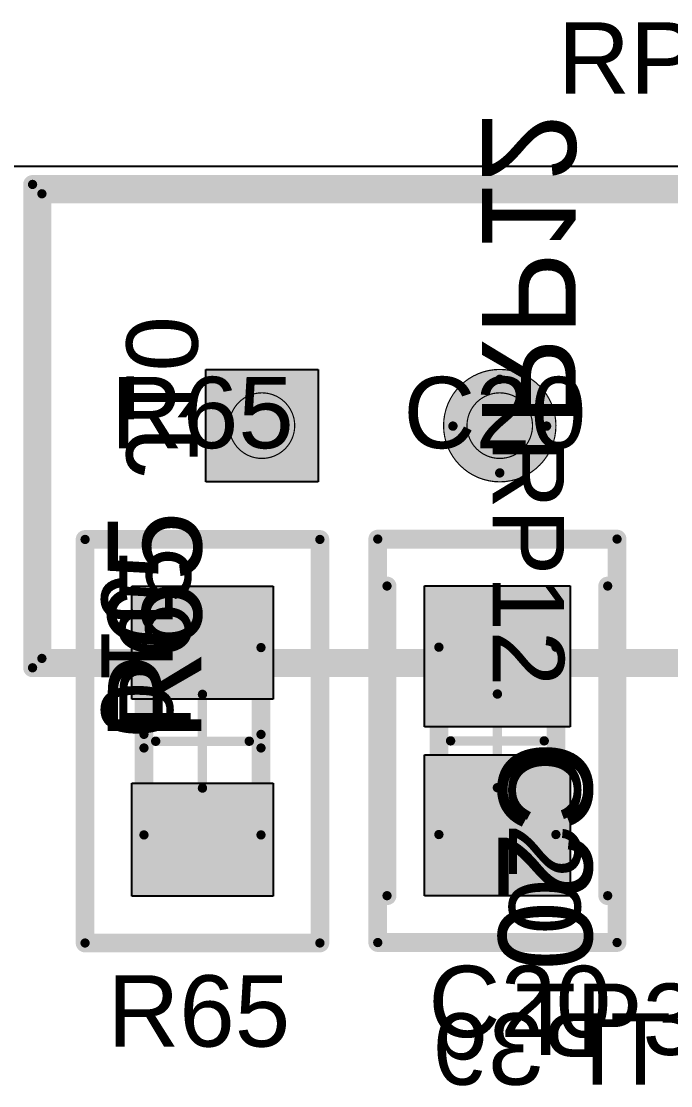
# Model space of a CAD drawing. Header units: millimetres. Extents: x 54 to 247, y 53 to 195.
# Drawn here: x 118.59 to 125.52, y 66.23 to 77.6 of the extents above; entities that cross this region are included whole.
import ezdxf

# ---------------------------------------------------------------- set-up
doc = ezdxf.new("R2010")
doc.units = ezdxf.units.MM
for name, color, linetype in [('BottomOverlay', 54, 'Continuous'), ('BottomSolder', 6, 'Continuous'), ('Mechanical10', 56, 'Continuous'), ('Mechanical11', 56, 'Continuous'), ('Mechanical12', 56, 'Continuous'), ('Mechanical14', 56, 'Continuous'), ('Mechanical15', 56, 'Continuous'), ('Mechanical4', 56, 'Continuous'), ('Mechanical6', 56, 'Continuous'), ('Mechanical7', 56, 'Continuous'), ('Mechanical8', 56, 'Continuous'), ('Mechanical9', 56, 'Continuous'), ('MultiLayer', 9, 'Continuous'), ('PadHoleLayer', 156, 'Continuous'), ('TopOverlay', 2, 'Continuous'), ('TopPaste', 8, 'Continuous'), ('TopSolder', 216, 'Continuous')]:
    doc.layers.add(name, color=color, linetype=linetype)
doc.styles.add('Arial', font='arial.ttf', dxfattribs={"height": 0.2})

# ---------------------------------------------------------------- blocks, each defined once
blk = doc.blocks.new('RES_TUM5_OHM_B_218')
at = {"layer": 'Mechanical4'}
blk.add_line((32.6644, 8.128), (-3.9624, 8.128), dxfattribs=at)
blk = doc.blocks.new('KEMET_C0805C_DN_IPC_A_232')
at = {"layer": 'TopPaste'}
for points in [[(-1.653, 0.778), (-0.148, 0.778), (-0.148, -0.778), (-1.653, -0.778)], [(0.148, 0.778), (1.653, 0.778), (1.653, -0.778), (0.148, -0.778)]]:
    blk.add_hatch(color=8, dxfattribs=at).paths.add_polyline_path(points)
at = {"layer": 'TopSolder'}
for points in [[(-1.653, 0.778), (-0.148, 0.778), (-0.148, -0.778), (-1.653, -0.778)], [(0.148, 0.778), (1.653, 0.778), (1.653, -0.778), (0.148, -0.778)]]:
    blk.add_hatch(color=216, dxfattribs=at).paths.add_polyline_path(points)
at = {"layer": 'Mechanical10', "const_width": 0.2}
for points in [[(-2.153, -1.278), (-2.153, 1.278)], [(2.153, 1.278), (-2.153, 1.278)], [(2.153, -1.278), (2.153, 1.278)], [(2.153, -1.278), (-2.153, -1.278)]]:
    blk.add_lwpolyline(points, dxfattribs=at)
at = {"layer": 'Mechanical10', "const_width": 0.1}
for points in [[(-2.203, 1.278, 1), (-2.103, 1.278, 1)], [(-2.203, 1.278, 1), (-2.103, 1.278, 1)], [(2.103, 1.278, 1), (2.203, 1.278, 1)], [(2.103, 1.278, 1), (2.203, 1.278, 1)], [(-2.203, -1.278, 1), (-2.103, -1.278, 1)], [(-2.203, -1.278, 1), (-2.103, -1.278, 1)], [(2.103, -1.278, 1), (2.203, -1.278, 1)], [(2.103, -1.278, 1), (2.203, -1.278, 1)]]:
    blk.add_lwpolyline(points, format="xyb", close=True, dxfattribs=at)
at = {"layer": 'Mechanical12', "const_width": 0.2}
for points in [[(-1, -0.625), (-1, 0.625)], [(1, 0.625), (-1, 0.625)], [(1, -0.625), (1, 0.625)], [(1, -0.625), (-1, -0.625)]]:
    blk.add_lwpolyline(points, dxfattribs=at)
at = {"layer": 'Mechanical12', "const_width": 0.1}
for points in [[(-1.05, 0.625, 1), (-0.95, 0.625, 1)], [(-1.05, 0.625, 1), (-0.95, 0.625, 1)], [(0.95, 0.625, 1), (1.05, 0.625, 1)], [(0.95, 0.625, 1), (1.05, 0.625, 1)], [(-1.05, -0.625, 1), (-0.95, -0.625, 1)], [(-1.05, -0.625, 1), (-0.95, -0.625, 1)], [(0.95, -0.625, 1), (1.05, -0.625, 1)], [(0.95, -0.625, 1), (1.05, -0.625, 1)]]:
    blk.add_lwpolyline(points, format="xyb", close=True, dxfattribs=at)
at = {"layer": 'Mechanical15'}
for points, const_width in [([(-2.153, -1.278), (-2.153, 1.278)], 0.2), ([(2.153, 1.278), (-2.153, 1.278)], 0.2), ([(2.153, -1.278), (2.153, 1.278)], 0.2), ([(0, -0.5), (0, 0.5)], 0.1), ([(0.5, 0), (-0.5, 0)], 0.1), ([(2.153, -1.278), (-2.153, -1.278)], 0.2)]:
    blk.add_lwpolyline(points, dxfattribs=dict(at, const_width=const_width))
for points, const_width in [([(-2.203, 1.278, 1), (-2.103, 1.278, 1)], 0.1), ([(-2.203, 1.278, 1), (-2.103, 1.278, 1)], 0.1), ([(2.103, 1.278, 1), (2.203, 1.278, 1)], 0.1), ([(2.103, 1.278, 1), (2.203, 1.278, 1)], 0.1), ([(-0.025, 0.5, 1), (0.025, 0.5, 1)], 0.05), ([(-0.525, 0, 1), (-0.475, 0, 1)], 0.05), ([(0.475, 0, 1), (0.525, 0, 1)], 0.05), ([(-0.025, -0.5, 1), (0.025, -0.5, 1)], 0.05), ([(-2.203, -1.278, 1), (-2.103, -1.278, 1)], 0.1), ([(-2.203, -1.278, 1), (-2.103, -1.278, 1)], 0.1), ([(2.103, -1.278, 1), (2.203, -1.278, 1)], 0.1), ([(2.103, -1.278, 1), (2.203, -1.278, 1)], 0.1)]:
    blk.add_lwpolyline(points, format="xyb", close=True, dxfattribs=dict(at, const_width=const_width))
at = {"layer": 'TopOverlay', "const_width": 0.2}
for points in [[(1.653, 1.178), (-1.653, 1.178)], [(1.653, -1.178), (-1.653, -1.178)]]:
    blk.add_lwpolyline(points, dxfattribs=at)
at = {"layer": 'TopOverlay', "const_width": 0.1}
for points in [[(-1.703, 1.178, 1), (-1.603, 1.178, 1)], [(1.603, 1.178, 1), (1.703, 1.178, 1)], [(-1.703, -1.178, 1), (-1.603, -1.178, 1)], [(1.603, -1.178, 1), (1.703, -1.178, 1)]]:
    blk.add_lwpolyline(points, format="xyb", close=True, dxfattribs=at)
at = {"layer": 'Mechanical10'}
blk.add_text('C20', height=1, dxfattribs=at).set_placement((0, 0.011))
blk = doc.blocks.new('B______3296W_MFG_B_255')
at = {"layer": 'BottomSolder'}
blk.add_hatch(color=6, dxfattribs=at).paths.add_polyline_path([(-0.595, 3.14), (0.605, 3.14), (0.605, 1.94), (-0.595, 1.94)])
h = blk.add_hatch(color=6, dxfattribs=at)
edge = h.paths.add_edge_path()
edge.add_arc((0.005, 0), 0.6, 0, 360)
h = blk.add_hatch(color=6, dxfattribs=at)
edge = h.paths.add_edge_path()
edge.add_arc((0.005, -2.54), 0.6, 0, 360)
at = {"layer": 'MultiLayer'}
blk.add_hatch(color=9, dxfattribs=at).paths.add_polyline_path([(-0.595, 3.14), (0.605, 3.14), (0.605, 1.94), (-0.595, 1.94)])
h = blk.add_hatch(color=9, dxfattribs=at)
edge = h.paths.add_edge_path()
edge.add_arc((0.005, 0), 0.6, 0, 360)
h = blk.add_hatch(color=9, dxfattribs=at)
edge = h.paths.add_edge_path()
edge.add_arc((0.005, -2.54), 0.6, 0, 360)
at = {"layer": 'PadHoleLayer'}
h = blk.add_hatch(color=156, dxfattribs=at)
edge = h.paths.add_edge_path()
edge.add_arc((0.005, 2.54), 0.35, 0, 360)
h = blk.add_hatch(color=156, dxfattribs=at)
edge = h.paths.add_edge_path()
edge.add_arc((0.005, 0), 0.35, 0, 360)
h = blk.add_hatch(color=156, dxfattribs=at)
edge = h.paths.add_edge_path()
edge.add_arc((0.005, -2.54), 0.35, 0, 360)
at = {"layer": 'TopSolder'}
blk.add_hatch(color=216, dxfattribs=at).paths.add_polyline_path([(-0.595, 3.14), (0.605, 3.14), (0.605, 1.94), (-0.595, 1.94)])
h = blk.add_hatch(color=216, dxfattribs=at)
edge = h.paths.add_edge_path()
edge.add_arc((0.005, 0), 0.6, 0, 360)
h = blk.add_hatch(color=216, dxfattribs=at)
edge = h.paths.add_edge_path()
edge.add_arc((0.005, -2.54), 0.6, 0, 360)
at = {"layer": 'BottomOverlay', "const_width": 0.2}
for points in [[(-2.48, 4.89), (2.48, 4.89)], [(-2.48, 4.89), (-2.48, -4.89)], [(2.48, 4.89), (2.48, -4.89)], [(-2.48, -4.89), (2.48, -4.89)]]:
    blk.add_lwpolyline(points, dxfattribs=at)
at = {"layer": 'BottomOverlay', "const_width": 0.1}
for points in [[(-2.53, 4.89, 1), (-2.43, 4.89, 1)], [(-2.53, 4.89, 1), (-2.43, 4.89, 1)], [(2.43, 4.89, 1), (2.53, 4.89, 1)], [(2.43, 4.89, 1), (2.53, 4.89, 1)], [(-2.53, -4.89, 1), (-2.43, -4.89, 1)], [(-2.53, -4.89, 1), (-2.43, -4.89, 1)], [(2.43, -4.89, 1), (2.53, -4.89, 1)], [(2.43, -4.89, 1), (2.53, -4.89, 1)]]:
    blk.add_lwpolyline(points, format="xyb", close=True, dxfattribs=at)
at = {"layer": 'Mechanical10', "const_width": 0.2}
for points in [[(-2.58, 4.99), (2.58, 4.99)], [(-2.58, 4.99), (-2.58, -4.99)], [(2.58, 4.99), (2.58, -4.99)], [(-2.58, -4.99), (2.58, -4.99)]]:
    blk.add_lwpolyline(points, dxfattribs=at)
at = {"layer": 'Mechanical10', "const_width": 0.1}
for points in [[(-2.63, 4.99, 1), (-2.53, 4.99, 1)], [(-2.63, 4.99, 1), (-2.53, 4.99, 1)], [(2.53, 4.99, 1), (2.63, 4.99, 1)], [(2.53, 4.99, 1), (2.63, 4.99, 1)], [(-2.63, -4.99, 1), (-2.53, -4.99, 1)], [(-2.63, -4.99, 1), (-2.53, -4.99, 1)], [(2.53, -4.99, 1), (2.63, -4.99, 1)], [(2.53, -4.99, 1), (2.63, -4.99, 1)]]:
    blk.add_lwpolyline(points, format="xyb", close=True, dxfattribs=at)
at = {"layer": 'Mechanical12', "const_width": 0.2}
for points in [[(-2.48, 4.89), (2.48, 4.89)], [(-2.48, 4.89), (-2.48, -4.89)], [(2.48, 4.89), (2.48, -4.89)], [(-2.48, -4.89), (2.48, -4.89)]]:
    blk.add_lwpolyline(points, dxfattribs=at)
at = {"layer": 'Mechanical12', "const_width": 0.1}
for points in [[(-2.53, 4.89, 1), (-2.43, 4.89, 1)], [(-2.53, 4.89, 1), (-2.43, 4.89, 1)], [(2.43, 4.89, 1), (2.53, 4.89, 1)], [(2.43, 4.89, 1), (2.53, 4.89, 1)], [(-2.53, -4.89, 1), (-2.43, -4.89, 1)], [(-2.53, -4.89, 1), (-2.43, -4.89, 1)], [(2.43, -4.89, 1), (2.53, -4.89, 1)], [(2.43, -4.89, 1), (2.53, -4.89, 1)]]:
    blk.add_lwpolyline(points, format="xyb", close=True, dxfattribs=at)
at = {"layer": 'Mechanical15'}
for points, const_width in [([(-2.58, 4.99), (2.58, 4.99)], 0.2), ([(-2.58, 4.99), (-2.58, -4.99)], 0.2), ([(2.58, 4.99), (2.58, -4.99)], 0.2), ([(0, 0.5), (0, -0.5)], 0.1), ([(-0.5, 0), (0.5, 0)], 0.1), ([(-2.58, -4.99), (2.58, -4.99)], 0.2)]:
    blk.add_lwpolyline(points, dxfattribs=dict(at, const_width=const_width))
for points, const_width in [([(-2.63, 4.99, 1), (-2.53, 4.99, 1)], 0.1), ([(-2.63, 4.99, 1), (-2.53, 4.99, 1)], 0.1), ([(2.53, 4.99, 1), (2.63, 4.99, 1)], 0.1), ([(2.53, 4.99, 1), (2.63, 4.99, 1)], 0.1), ([(-0.025, 0.5, 1), (0.025, 0.5, 1)], 0.05), ([(-0.525, 0, 1), (-0.475, 0, 1)], 0.05), ([(0.475, 0, 1), (0.525, 0, 1)], 0.05), ([(-0.025, -0.5, 1), (0.025, -0.5, 1)], 0.05), ([(-2.63, -4.99, 1), (-2.53, -4.99, 1)], 0.1), ([(-2.63, -4.99, 1), (-2.53, -4.99, 1)], 0.1), ([(2.53, -4.99, 1), (2.63, -4.99, 1)], 0.1), ([(2.53, -4.99, 1), (2.63, -4.99, 1)], 0.1)]:
    blk.add_lwpolyline(points, format="xyb", close=True, dxfattribs=dict(at, const_width=const_width))
at = {"layer": 'Mechanical10', "text_generation_flag": 2}
blk.add_text('RP12', height=1, rotation=180, dxfattribs=at).set_placement((0, 0.188))
blk = doc.blocks.new('V______CRCW0805__3_IPC_A_261')
at = {"layer": 'TopPaste'}
for points in [[(-1.654, 0.754), (-0.448, 0.754), (-0.448, -0.754), (-1.654, -0.754)], [(0.448, 0.754), (1.654, 0.754), (1.654, -0.754), (0.448, -0.754)]]:
    blk.add_hatch(color=8, dxfattribs=at).paths.add_polyline_path(points)
at = {"layer": 'TopSolder'}
for points in [[(-1.654, 0.754), (-0.448, 0.754), (-0.448, -0.754), (-1.654, -0.754)], [(0.448, 0.754), (1.654, 0.754), (1.654, -0.754), (0.448, -0.754)]]:
    blk.add_hatch(color=216, dxfattribs=at).paths.add_polyline_path(points)
at = {"layer": 'Mechanical10', "const_width": 0.2}
for points in [[(-2.154, 1.254), (-2.154, -1.254)], [(-2.154, 1.254), (2.154, 1.254)], [(2.154, 1.254), (2.154, -1.254)], [(-2.154, -1.254), (2.154, -1.254)]]:
    blk.add_lwpolyline(points, dxfattribs=at)
at = {"layer": 'Mechanical10', "const_width": 0.1}
for points in [[(-2.204, 1.254, 1), (-2.104, 1.254, 1)], [(-2.204, 1.254, 1), (-2.104, 1.254, 1)], [(2.104, 1.254, 1), (2.204, 1.254, 1)], [(2.104, 1.254, 1), (2.204, 1.254, 1)], [(-2.204, -1.254, 1), (-2.104, -1.254, 1)], [(-2.204, -1.254, 1), (-2.104, -1.254, 1)], [(2.104, -1.254, 1), (2.204, -1.254, 1)], [(2.104, -1.254, 1), (2.204, -1.254, 1)]]:
    blk.add_lwpolyline(points, format="xyb", close=True, dxfattribs=at)
at = {"layer": 'Mechanical12', "const_width": 0.2}
for points in [[(-1, 0.625), (-1, -0.625)], [(-1, 0.625), (1, 0.625)], [(1, 0.625), (1, -0.625)], [(-1, -0.625), (1, -0.625)]]:
    blk.add_lwpolyline(points, dxfattribs=at)
at = {"layer": 'Mechanical12', "const_width": 0.1}
for points in [[(-1.05, 0.625, 1), (-0.95, 0.625, 1)], [(-1.05, 0.625, 1), (-0.95, 0.625, 1)], [(0.95, 0.625, 1), (1.05, 0.625, 1)], [(0.95, 0.625, 1), (1.05, 0.625, 1)], [(-1.05, -0.625, 1), (-0.95, -0.625, 1)], [(-1.05, -0.625, 1), (-0.95, -0.625, 1)], [(0.95, -0.625, 1), (1.05, -0.625, 1)], [(0.95, -0.625, 1), (1.05, -0.625, 1)]]:
    blk.add_lwpolyline(points, format="xyb", close=True, dxfattribs=at)
at = {"layer": 'Mechanical15'}
for points, const_width in [([(-2.154, 1.254), (-2.154, -1.254)], 0.2), ([(-2.154, 1.254), (2.154, 1.254)], 0.2), ([(2.154, 1.254), (2.154, -1.254)], 0.2), ([(0, 0.5), (0, -0.5)], 0.1), ([(-0.5, 0), (0.5, 0)], 0.1), ([(-2.154, -1.254), (2.154, -1.254)], 0.2)]:
    blk.add_lwpolyline(points, dxfattribs=dict(at, const_width=const_width))
for points, const_width in [([(-2.204, 1.254, 1), (-2.104, 1.254, 1)], 0.1), ([(-2.204, 1.254, 1), (-2.104, 1.254, 1)], 0.1), ([(2.104, 1.254, 1), (2.204, 1.254, 1)], 0.1), ([(2.104, 1.254, 1), (2.204, 1.254, 1)], 0.1), ([(-0.025, 0.5, 1), (0.025, 0.5, 1)], 0.05), ([(-0.525, 0, 1), (-0.475, 0, 1)], 0.05), ([(0.475, 0, 1), (0.525, 0, 1)], 0.05), ([(-0.025, -0.5, 1), (0.025, -0.5, 1)], 0.05), ([(-2.204, -1.254, 1), (-2.104, -1.254, 1)], 0.1), ([(-2.204, -1.254, 1), (-2.104, -1.254, 1)], 0.1), ([(2.104, -1.254, 1), (2.204, -1.254, 1)], 0.1), ([(2.104, -1.254, 1), (2.204, -1.254, 1)], 0.1)]:
    blk.add_lwpolyline(points, format="xyb", close=True, dxfattribs=dict(at, const_width=const_width))
at = {"layer": 'TopOverlay', "const_width": 0.2}
for points in [[(-0.073, 0.625), (0.073, 0.625)], [(-0.073, -0.625), (0.073, -0.625)]]:
    blk.add_lwpolyline(points, dxfattribs=at)
at = {"layer": 'TopOverlay', "const_width": 0.1}
for points in [[(-0.123, 0.625, 1), (-0.023, 0.625, 1)], [(0.023, 0.625, 1), (0.123, 0.625, 1)], [(-0.123, -0.625, 1), (-0.023, -0.625, 1)], [(0.023, -0.625, 1), (0.123, -0.625, 1)]]:
    blk.add_lwpolyline(points, format="xyb", close=True, dxfattribs=at)
at = {"layer": 'Mechanical10'}
blk.add_text('R65', height=1, dxfattribs=at).set_placement((0, 0.011))

msp = doc.modelspace()

# ---------------------------------------------------------------- hatches: boundary and pattern name
at = {"layer": 'Mechanical14'}
h = msp.add_hatch(color=56, dxfattribs=at)
edge = h.paths.add_edge_path()
edge.add_arc((118.808, 75.754), 0.05, 0, 360)
h = msp.add_hatch(color=56, dxfattribs=at)
edge = h.paths.add_edge_path()
edge.add_arc((118.808, 75.754), 0.05, 0, 360)
h = msp.add_hatch(color=56, dxfattribs=at)
edge = h.paths.add_edge_path()
edge.add_arc((118.808, 70.794), 0.05, 0, 360)
h = msp.add_hatch(color=56, dxfattribs=at)
edge = h.paths.add_edge_path()
edge.add_arc((118.808, 70.794), 0.05, 0, 360)
at = {"layer": 'Mechanical4'}
h = msp.add_hatch(color=56, dxfattribs=at)
edge = h.paths.add_edge_path()
edge.add_arc((118.708, 75.854), 0.05, 0, 360)
h = msp.add_hatch(color=56, dxfattribs=at)
edge = h.paths.add_edge_path()
edge.add_arc((118.708, 75.854), 0.05, 0, 360)
h = msp.add_hatch(color=56, dxfattribs=at)
edge = h.paths.add_edge_path()
edge.add_arc((118.708, 75.854), 0.05, 0, 360)
h = msp.add_hatch(color=56, dxfattribs=at)
edge = h.paths.add_edge_path()
edge.add_arc((118.708, 75.854), 0.05, 0, 360)
h = msp.add_hatch(color=56, dxfattribs=at)
edge = h.paths.add_edge_path()
edge.add_arc((119.269, 72.064), 0.05, 0, 360)
h = msp.add_hatch(color=56, dxfattribs=at)
edge = h.paths.add_edge_path()
edge.add_arc((119.269, 72.064), 0.05, 0, 360)
h = msp.add_hatch(color=56, dxfattribs=at)
edge = h.paths.add_edge_path()
edge.add_arc((119.269, 72.064), 0.05, 0, 360)
h = msp.add_hatch(color=56, dxfattribs=at)
edge = h.paths.add_edge_path()
edge.add_arc((119.269, 72.064), 0.05, 0, 360)
h = msp.add_hatch(color=56, dxfattribs=at)
edge = h.paths.add_edge_path()
edge.add_arc((121.777, 72.064), 0.05, 0, 360)
h = msp.add_hatch(color=56, dxfattribs=at)
edge = h.paths.add_edge_path()
edge.add_arc((121.777, 72.064), 0.05, 0, 360)
h = msp.add_hatch(color=56, dxfattribs=at)
edge = h.paths.add_edge_path()
edge.add_arc((121.777, 72.064), 0.05, 0, 360)
h = msp.add_hatch(color=56, dxfattribs=at)
edge = h.paths.add_edge_path()
edge.add_arc((121.777, 72.064), 0.05, 0, 360)
h = msp.add_hatch(color=56, dxfattribs=at)
edge = h.paths.add_edge_path()
edge.add_arc((122.395, 72.068), 0.05, 0, 360)
h = msp.add_hatch(color=56, dxfattribs=at)
edge = h.paths.add_edge_path()
edge.add_arc((122.395, 72.068), 0.05, 0, 360)
h = msp.add_hatch(color=56, dxfattribs=at)
edge = h.paths.add_edge_path()
edge.add_arc((122.395, 72.068), 0.05, 0, 360)
h = msp.add_hatch(color=56, dxfattribs=at)
edge = h.paths.add_edge_path()
edge.add_arc((122.395, 72.068), 0.05, 0, 360)
h = msp.add_hatch(color=56, dxfattribs=at)
edge = h.paths.add_edge_path()
edge.add_arc((124.951, 72.068), 0.05, 0, 360)
h = msp.add_hatch(color=56, dxfattribs=at)
edge = h.paths.add_edge_path()
edge.add_arc((124.951, 72.068), 0.05, 0, 360)
h = msp.add_hatch(color=56, dxfattribs=at)
edge = h.paths.add_edge_path()
edge.add_arc((124.951, 72.068), 0.05, 0, 360)
h = msp.add_hatch(color=56, dxfattribs=at)
edge = h.paths.add_edge_path()
edge.add_arc((124.951, 72.068), 0.05, 0, 360)
h = msp.add_hatch(color=56, dxfattribs=at)
edge = h.paths.add_edge_path()
edge.add_arc((118.708, 70.694), 0.05, 0, 360)
h = msp.add_hatch(color=56, dxfattribs=at)
edge = h.paths.add_edge_path()
edge.add_arc((118.708, 70.694), 0.05, 0, 360)
h = msp.add_hatch(color=56, dxfattribs=at)
edge = h.paths.add_edge_path()
edge.add_arc((118.708, 70.694), 0.05, 0, 360)
h = msp.add_hatch(color=56, dxfattribs=at)
edge = h.paths.add_edge_path()
edge.add_arc((118.708, 70.694), 0.05, 0, 360)
h = msp.add_hatch(color=56, dxfattribs=at)
edge = h.paths.add_edge_path()
edge.add_arc((119.269, 67.756), 0.05, 0, 360)
h = msp.add_hatch(color=56, dxfattribs=at)
edge = h.paths.add_edge_path()
edge.add_arc((119.269, 67.756), 0.05, 0, 360)
h = msp.add_hatch(color=56, dxfattribs=at)
edge = h.paths.add_edge_path()
edge.add_arc((119.269, 67.756), 0.05, 0, 360)
h = msp.add_hatch(color=56, dxfattribs=at)
edge = h.paths.add_edge_path()
edge.add_arc((119.269, 67.756), 0.05, 0, 360)
h = msp.add_hatch(color=56, dxfattribs=at)
edge = h.paths.add_edge_path()
edge.add_arc((121.777, 67.756), 0.05, 0, 360)
h = msp.add_hatch(color=56, dxfattribs=at)
edge = h.paths.add_edge_path()
edge.add_arc((121.777, 67.756), 0.05, 0, 360)
h = msp.add_hatch(color=56, dxfattribs=at)
edge = h.paths.add_edge_path()
edge.add_arc((121.777, 67.756), 0.05, 0, 360)
h = msp.add_hatch(color=56, dxfattribs=at)
edge = h.paths.add_edge_path()
edge.add_arc((121.777, 67.756), 0.05, 0, 360)
h = msp.add_hatch(color=56, dxfattribs=at)
edge = h.paths.add_edge_path()
edge.add_arc((122.395, 67.761), 0.05, 0, 360)
h = msp.add_hatch(color=56, dxfattribs=at)
edge = h.paths.add_edge_path()
edge.add_arc((122.395, 67.761), 0.05, 0, 360)
h = msp.add_hatch(color=56, dxfattribs=at)
edge = h.paths.add_edge_path()
edge.add_arc((122.395, 67.761), 0.05, 0, 360)
h = msp.add_hatch(color=56, dxfattribs=at)
edge = h.paths.add_edge_path()
edge.add_arc((122.395, 67.761), 0.05, 0, 360)
h = msp.add_hatch(color=56, dxfattribs=at)
edge = h.paths.add_edge_path()
edge.add_arc((124.951, 67.761), 0.05, 0, 360)
h = msp.add_hatch(color=56, dxfattribs=at)
edge = h.paths.add_edge_path()
edge.add_arc((124.951, 67.761), 0.05, 0, 360)
h = msp.add_hatch(color=56, dxfattribs=at)
edge = h.paths.add_edge_path()
edge.add_arc((124.951, 67.761), 0.05, 0, 360)
h = msp.add_hatch(color=56, dxfattribs=at)
edge = h.paths.add_edge_path()
edge.add_arc((124.951, 67.761), 0.05, 0, 360)
at = {"layer": 'Mechanical6'}
h = msp.add_hatch(color=56, dxfattribs=at)
edge = h.paths.add_edge_path()
edge.add_arc((122.494, 71.567), 0.05, 0, 360)
h = msp.add_hatch(color=56, dxfattribs=at)
edge = h.paths.add_edge_path()
edge.add_arc((124.851, 71.567), 0.05, 0, 360)
h = msp.add_hatch(color=56, dxfattribs=at)
edge = h.paths.add_edge_path()
edge.add_arc((119.898, 69.983), 0.05, 0, 360)
h = msp.add_hatch(color=56, dxfattribs=at)
edge = h.paths.add_edge_path()
edge.add_arc((121.148, 69.983), 0.05, 0, 360)
h = msp.add_hatch(color=56, dxfattribs=at)
edge = h.paths.add_edge_path()
edge.add_arc((119.898, 69.838), 0.05, 0, 360)
h = msp.add_hatch(color=56, dxfattribs=at)
edge = h.paths.add_edge_path()
edge.add_arc((121.148, 69.838), 0.05, 0, 360)
h = msp.add_hatch(color=56, dxfattribs=at)
edge = h.paths.add_edge_path()
edge.add_arc((122.494, 68.261), 0.05, 0, 360)
h = msp.add_hatch(color=56, dxfattribs=at)
edge = h.paths.add_edge_path()
edge.add_arc((124.851, 68.261), 0.05, 0, 360)
at = {"layer": 'Mechanical8'}
h = msp.add_hatch(color=56, dxfattribs=at)
edge = h.paths.add_edge_path()
edge.add_arc((118.808, 75.754), 0.05, 0, 360)
h = msp.add_hatch(color=56, dxfattribs=at)
edge = h.paths.add_edge_path()
edge.add_arc((118.808, 75.754), 0.05, 0, 360)
h = msp.add_hatch(color=56, dxfattribs=at)
edge = h.paths.add_edge_path()
edge.add_arc((119.898, 70.91), 0.05, 0, 360)
h = msp.add_hatch(color=56, dxfattribs=at)
edge = h.paths.add_edge_path()
edge.add_arc((119.898, 70.91), 0.05, 0, 360)
h = msp.add_hatch(color=56, dxfattribs=at)
edge = h.paths.add_edge_path()
edge.add_arc((121.148, 70.91), 0.05, 0, 360)
h = msp.add_hatch(color=56, dxfattribs=at)
edge = h.paths.add_edge_path()
edge.add_arc((121.148, 70.91), 0.05, 0, 360)
h = msp.add_hatch(color=56, dxfattribs=at)
edge = h.paths.add_edge_path()
edge.add_arc((123.048, 70.914), 0.05, 0, 360)
h = msp.add_hatch(color=56, dxfattribs=at)
edge = h.paths.add_edge_path()
edge.add_arc((123.048, 70.914), 0.05, 0, 360)
h = msp.add_hatch(color=56, dxfattribs=at)
edge = h.paths.add_edge_path()
edge.add_arc((124.298, 70.914), 0.05, 0, 360)
h = msp.add_hatch(color=56, dxfattribs=at)
edge = h.paths.add_edge_path()
edge.add_arc((124.298, 70.914), 0.05, 0, 360)
h = msp.add_hatch(color=56, dxfattribs=at)
edge = h.paths.add_edge_path()
edge.add_arc((118.808, 70.794), 0.05, 0, 360)
h = msp.add_hatch(color=56, dxfattribs=at)
edge = h.paths.add_edge_path()
edge.add_arc((118.808, 70.794), 0.05, 0, 360)
h = msp.add_hatch(color=56, dxfattribs=at)
edge = h.paths.add_edge_path()
edge.add_arc((119.898, 68.91), 0.05, 0, 360)
h = msp.add_hatch(color=56, dxfattribs=at)
edge = h.paths.add_edge_path()
edge.add_arc((119.898, 68.91), 0.05, 0, 360)
h = msp.add_hatch(color=56, dxfattribs=at)
edge = h.paths.add_edge_path()
edge.add_arc((121.148, 68.91), 0.05, 0, 360)
h = msp.add_hatch(color=56, dxfattribs=at)
edge = h.paths.add_edge_path()
edge.add_arc((121.148, 68.91), 0.05, 0, 360)
h = msp.add_hatch(color=56, dxfattribs=at)
edge = h.paths.add_edge_path()
edge.add_arc((123.048, 68.914), 0.05, 0, 360)
h = msp.add_hatch(color=56, dxfattribs=at)
edge = h.paths.add_edge_path()
edge.add_arc((123.048, 68.914), 0.05, 0, 360)
h = msp.add_hatch(color=56, dxfattribs=at)
edge = h.paths.add_edge_path()
edge.add_arc((124.298, 68.914), 0.05, 0, 360)
h = msp.add_hatch(color=56, dxfattribs=at)
edge = h.paths.add_edge_path()
edge.add_arc((124.298, 68.914), 0.05, 0, 360)
at = {"layer": 'PadHoleLayer'}
h = msp.add_hatch(color=156, dxfattribs=at)
edge = h.paths.add_edge_path()
edge.add_arc((118.708, 75.854), 0.05, 0, 360)
h = msp.add_hatch(color=156, dxfattribs=at)
edge = h.paths.add_edge_path()
edge.add_arc((118.708, 75.854), 0.05, 0, 360)
h = msp.add_hatch(color=156, dxfattribs=at)
edge = h.paths.add_edge_path()
edge.add_arc((118.708, 75.854), 0.05, 0, 360)
h = msp.add_hatch(color=156, dxfattribs=at)
edge = h.paths.add_edge_path()
edge.add_arc((118.708, 75.854), 0.05, 0, 360)
h = msp.add_hatch(color=156, dxfattribs=at)
edge = h.paths.add_edge_path()
edge.add_arc((118.808, 75.754), 0.05, 0, 360)
h = msp.add_hatch(color=156, dxfattribs=at)
edge = h.paths.add_edge_path()
edge.add_arc((118.808, 75.754), 0.05, 0, 360)
h = msp.add_hatch(color=156, dxfattribs=at)
edge = h.paths.add_edge_path()
edge.add_arc((118.808, 75.754), 0.05, 0, 360)
h = msp.add_hatch(color=156, dxfattribs=at)
edge = h.paths.add_edge_path()
edge.add_arc((118.808, 75.754), 0.05, 0, 360)
h = msp.add_hatch(color=156, dxfattribs=at)
edge = h.paths.add_edge_path()
edge.add_arc((119.269, 72.064), 0.05, 0, 360)
h = msp.add_hatch(color=156, dxfattribs=at)
edge = h.paths.add_edge_path()
edge.add_arc((119.269, 72.064), 0.05, 0, 360)
h = msp.add_hatch(color=156, dxfattribs=at)
edge = h.paths.add_edge_path()
edge.add_arc((119.269, 72.064), 0.05, 0, 360)
h = msp.add_hatch(color=156, dxfattribs=at)
edge = h.paths.add_edge_path()
edge.add_arc((119.269, 72.064), 0.05, 0, 360)
h = msp.add_hatch(color=156, dxfattribs=at)
edge = h.paths.add_edge_path()
edge.add_arc((121.777, 72.064), 0.05, 0, 360)
h = msp.add_hatch(color=156, dxfattribs=at)
edge = h.paths.add_edge_path()
edge.add_arc((121.777, 72.064), 0.05, 0, 360)
h = msp.add_hatch(color=156, dxfattribs=at)
edge = h.paths.add_edge_path()
edge.add_arc((121.777, 72.064), 0.05, 0, 360)
h = msp.add_hatch(color=156, dxfattribs=at)
edge = h.paths.add_edge_path()
edge.add_arc((121.777, 72.064), 0.05, 0, 360)
h = msp.add_hatch(color=156, dxfattribs=at)
edge = h.paths.add_edge_path()
edge.add_arc((122.395, 72.068), 0.05, 0, 360)
h = msp.add_hatch(color=156, dxfattribs=at)
edge = h.paths.add_edge_path()
edge.add_arc((122.395, 72.068), 0.05, 0, 360)
h = msp.add_hatch(color=156, dxfattribs=at)
edge = h.paths.add_edge_path()
edge.add_arc((122.395, 72.068), 0.05, 0, 360)
h = msp.add_hatch(color=156, dxfattribs=at)
edge = h.paths.add_edge_path()
edge.add_arc((122.395, 72.068), 0.05, 0, 360)
h = msp.add_hatch(color=156, dxfattribs=at)
edge = h.paths.add_edge_path()
edge.add_arc((124.951, 72.068), 0.05, 0, 360)
h = msp.add_hatch(color=156, dxfattribs=at)
edge = h.paths.add_edge_path()
edge.add_arc((124.951, 72.068), 0.05, 0, 360)
h = msp.add_hatch(color=156, dxfattribs=at)
edge = h.paths.add_edge_path()
edge.add_arc((124.951, 72.068), 0.05, 0, 360)
h = msp.add_hatch(color=156, dxfattribs=at)
edge = h.paths.add_edge_path()
edge.add_arc((124.951, 72.068), 0.05, 0, 360)
h = msp.add_hatch(color=156, dxfattribs=at)
edge = h.paths.add_edge_path()
edge.add_arc((122.494, 71.567), 0.05, 0, 360)
h = msp.add_hatch(color=156, dxfattribs=at)
edge = h.paths.add_edge_path()
edge.add_arc((124.851, 71.567), 0.05, 0, 360)
h = msp.add_hatch(color=156, dxfattribs=at)
edge = h.paths.add_edge_path()
edge.add_arc((119.898, 70.91), 0.05, 0, 360)
h = msp.add_hatch(color=156, dxfattribs=at)
edge = h.paths.add_edge_path()
edge.add_arc((119.898, 70.91), 0.05, 0, 360)
h = msp.add_hatch(color=156, dxfattribs=at)
edge = h.paths.add_edge_path()
edge.add_arc((121.148, 70.91), 0.05, 0, 360)
h = msp.add_hatch(color=156, dxfattribs=at)
edge = h.paths.add_edge_path()
edge.add_arc((121.148, 70.91), 0.05, 0, 360)
h = msp.add_hatch(color=156, dxfattribs=at)
edge = h.paths.add_edge_path()
edge.add_arc((123.048, 70.914), 0.05, 0, 360)
h = msp.add_hatch(color=156, dxfattribs=at)
edge = h.paths.add_edge_path()
edge.add_arc((123.048, 70.914), 0.05, 0, 360)
h = msp.add_hatch(color=156, dxfattribs=at)
edge = h.paths.add_edge_path()
edge.add_arc((124.298, 70.914), 0.05, 0, 360)
h = msp.add_hatch(color=156, dxfattribs=at)
edge = h.paths.add_edge_path()
edge.add_arc((124.298, 70.914), 0.05, 0, 360)
h = msp.add_hatch(color=156, dxfattribs=at)
edge = h.paths.add_edge_path()
edge.add_arc((118.808, 70.794), 0.05, 0, 360)
h = msp.add_hatch(color=156, dxfattribs=at)
edge = h.paths.add_edge_path()
edge.add_arc((118.808, 70.794), 0.05, 0, 360)
h = msp.add_hatch(color=156, dxfattribs=at)
edge = h.paths.add_edge_path()
edge.add_arc((118.808, 70.794), 0.05, 0, 360)
h = msp.add_hatch(color=156, dxfattribs=at)
edge = h.paths.add_edge_path()
edge.add_arc((118.808, 70.794), 0.05, 0, 360)
h = msp.add_hatch(color=156, dxfattribs=at)
edge = h.paths.add_edge_path()
edge.add_arc((118.708, 70.694), 0.05, 0, 360)
h = msp.add_hatch(color=156, dxfattribs=at)
edge = h.paths.add_edge_path()
edge.add_arc((118.708, 70.694), 0.05, 0, 360)
h = msp.add_hatch(color=156, dxfattribs=at)
edge = h.paths.add_edge_path()
edge.add_arc((118.708, 70.694), 0.05, 0, 360)
h = msp.add_hatch(color=156, dxfattribs=at)
edge = h.paths.add_edge_path()
edge.add_arc((118.708, 70.694), 0.05, 0, 360)
h = msp.add_hatch(color=156, dxfattribs=at)
edge = h.paths.add_edge_path()
edge.add_arc((119.898, 69.983), 0.05, 0, 360)
h = msp.add_hatch(color=156, dxfattribs=at)
edge = h.paths.add_edge_path()
edge.add_arc((121.148, 69.983), 0.05, 0, 360)
h = msp.add_hatch(color=156, dxfattribs=at)
edge = h.paths.add_edge_path()
edge.add_arc((119.898, 69.838), 0.05, 0, 360)
h = msp.add_hatch(color=156, dxfattribs=at)
edge = h.paths.add_edge_path()
edge.add_arc((121.148, 69.838), 0.05, 0, 360)
h = msp.add_hatch(color=156, dxfattribs=at)
edge = h.paths.add_edge_path()
edge.add_arc((119.898, 68.91), 0.05, 0, 360)
h = msp.add_hatch(color=156, dxfattribs=at)
edge = h.paths.add_edge_path()
edge.add_arc((119.898, 68.91), 0.05, 0, 360)
h = msp.add_hatch(color=156, dxfattribs=at)
edge = h.paths.add_edge_path()
edge.add_arc((121.148, 68.91), 0.05, 0, 360)
h = msp.add_hatch(color=156, dxfattribs=at)
edge = h.paths.add_edge_path()
edge.add_arc((121.148, 68.91), 0.05, 0, 360)
h = msp.add_hatch(color=156, dxfattribs=at)
edge = h.paths.add_edge_path()
edge.add_arc((123.048, 68.914), 0.05, 0, 360)
h = msp.add_hatch(color=156, dxfattribs=at)
edge = h.paths.add_edge_path()
edge.add_arc((123.048, 68.914), 0.05, 0, 360)
h = msp.add_hatch(color=156, dxfattribs=at)
edge = h.paths.add_edge_path()
edge.add_arc((124.298, 68.914), 0.05, 0, 360)
h = msp.add_hatch(color=156, dxfattribs=at)
edge = h.paths.add_edge_path()
edge.add_arc((124.298, 68.914), 0.05, 0, 360)
h = msp.add_hatch(color=156, dxfattribs=at)
edge = h.paths.add_edge_path()
edge.add_arc((122.494, 68.261), 0.05, 0, 360)
h = msp.add_hatch(color=156, dxfattribs=at)
edge = h.paths.add_edge_path()
edge.add_arc((124.851, 68.261), 0.05, 0, 360)
h = msp.add_hatch(color=156, dxfattribs=at)
edge = h.paths.add_edge_path()
edge.add_arc((119.269, 67.756), 0.05, 0, 360)
h = msp.add_hatch(color=156, dxfattribs=at)
edge = h.paths.add_edge_path()
edge.add_arc((119.269, 67.756), 0.05, 0, 360)
h = msp.add_hatch(color=156, dxfattribs=at)
edge = h.paths.add_edge_path()
edge.add_arc((119.269, 67.756), 0.05, 0, 360)
h = msp.add_hatch(color=156, dxfattribs=at)
edge = h.paths.add_edge_path()
edge.add_arc((119.269, 67.756), 0.05, 0, 360)
h = msp.add_hatch(color=156, dxfattribs=at)
edge = h.paths.add_edge_path()
edge.add_arc((121.777, 67.756), 0.05, 0, 360)
h = msp.add_hatch(color=156, dxfattribs=at)
edge = h.paths.add_edge_path()
edge.add_arc((121.777, 67.756), 0.05, 0, 360)
h = msp.add_hatch(color=156, dxfattribs=at)
edge = h.paths.add_edge_path()
edge.add_arc((121.777, 67.756), 0.05, 0, 360)
h = msp.add_hatch(color=156, dxfattribs=at)
edge = h.paths.add_edge_path()
edge.add_arc((121.777, 67.756), 0.05, 0, 360)
h = msp.add_hatch(color=156, dxfattribs=at)
edge = h.paths.add_edge_path()
edge.add_arc((122.395, 67.761), 0.05, 0, 360)
h = msp.add_hatch(color=156, dxfattribs=at)
edge = h.paths.add_edge_path()
edge.add_arc((122.395, 67.761), 0.05, 0, 360)
h = msp.add_hatch(color=156, dxfattribs=at)
edge = h.paths.add_edge_path()
edge.add_arc((122.395, 67.761), 0.05, 0, 360)
h = msp.add_hatch(color=156, dxfattribs=at)
edge = h.paths.add_edge_path()
edge.add_arc((122.395, 67.761), 0.05, 0, 360)
h = msp.add_hatch(color=156, dxfattribs=at)
edge = h.paths.add_edge_path()
edge.add_arc((124.951, 67.761), 0.05, 0, 360)
h = msp.add_hatch(color=156, dxfattribs=at)
edge = h.paths.add_edge_path()
edge.add_arc((124.951, 67.761), 0.05, 0, 360)
h = msp.add_hatch(color=156, dxfattribs=at)
edge = h.paths.add_edge_path()
edge.add_arc((124.951, 67.761), 0.05, 0, 360)
h = msp.add_hatch(color=156, dxfattribs=at)
edge = h.paths.add_edge_path()
edge.add_arc((124.951, 67.761), 0.05, 0, 360)

# ---------------------------------------------------------------- linework, layer by layer
at = {"layer": 'Mechanical10'}
for p, q in [((120.558, 73.879), (121.758, 73.879)), ((120.558, 72.679), (120.558, 73.879)), ((121.758, 73.879), (121.758, 72.679)), ((121.758, 72.679), (120.558, 72.679)), ((119.769, 71.564), (121.277, 71.564)), ((119.769, 70.358), (119.769, 71.564)), ((121.277, 71.564), (121.277, 70.358)), ((122.894, 70.063), (122.894, 71.568)), ((122.894, 71.568), (124.451, 71.568)), ((124.451, 71.568), (124.451, 70.063)), ((121.277, 70.358), (119.769, 70.358)), ((124.451, 70.063), (122.894, 70.063)), ((122.894, 68.261), (122.894, 69.766)), ((122.894, 69.766), (124.451, 69.766)), ((124.451, 69.766), (124.451, 68.261)), ((119.769, 69.463), (121.277, 69.463)), ((119.769, 68.256), (119.769, 69.463)), ((121.277, 69.463), (121.277, 68.256)), ((121.277, 68.256), (119.769, 68.256)), ((124.451, 68.261), (122.894, 68.261))]:
    msp.add_line(p, q, dxfattribs=at)
for points, const_width in [([(124.298, 73.279, 1), (123.098, 73.279, 1)], 0.0127), ([(123.095, 73.279, 1), (123.101, 73.279, 1)], 0.00635), ([(124.295, 73.279, 1), (124.301, 73.279, 1)], 0.00635)]:
    msp.add_lwpolyline(points, format="xyb", close=True, dxfattribs=dict(at, const_width=const_width))
at = {"layer": 'Mechanical11'}
for p, q in [((120.558, 73.879), (121.758, 73.879)), ((120.558, 72.679), (120.558, 73.879)), ((121.758, 73.879), (121.758, 72.679)), ((121.758, 72.679), (120.558, 72.679))]:
    msp.add_line(p, q, dxfattribs=at)
for points, const_width in [([(124.298, 73.279, 1), (123.098, 73.279, 1)], 0.0127), ([(123.095, 73.279, 1), (123.101, 73.279, 1)], 0.00635), ([(124.295, 73.279, 1), (124.301, 73.279, 1)], 0.00635)]:
    msp.add_lwpolyline(points, format="xyb", close=True, dxfattribs=dict(at, const_width=const_width))
at = {"layer": 'Mechanical12'}
for points, const_width in [([(121.508, 73.279, 1), (120.808, 73.279, 1)], 0.0127), ([(124.048, 73.279, 1), (123.348, 73.279, 1)], 0.0127), ([(120.805, 73.279, 1), (120.811, 73.279, 1)], 0.00635), ([(121.505, 73.279, 1), (121.511, 73.279, 1)], 0.00635), ([(123.345, 73.279, 1), (123.351, 73.279, 1)], 0.00635), ([(124.045, 73.279, 1), (124.051, 73.279, 1)], 0.00635)]:
    msp.add_lwpolyline(points, format="xyb", close=True, dxfattribs=dict(at, const_width=const_width))
at = {"layer": 'Mechanical14', "const_width": 0.2}
for points in [[(118.808, 75.754), (128.588, 75.754)], [(118.808, 70.794), (118.808, 75.754)], [(118.808, 70.794), (128.588, 70.794)]]:
    msp.add_lwpolyline(points, dxfattribs=at)
at = {"layer": 'Mechanical14', "const_width": 0.1}
for points in [[(118.758, 75.754, 1), (118.858, 75.754, 1)], [(118.758, 75.754, 1), (118.858, 75.754, 1)], [(118.758, 70.794, 1), (118.858, 70.794, 1)], [(118.758, 70.794, 1), (118.858, 70.794, 1)]]:
    msp.add_lwpolyline(points, format="xyb", close=True, dxfattribs=at)
at = {"layer": 'Mechanical4'}
for points, const_width in [([(118.708, 75.854), (128.688, 75.854)], 0.2), ([(118.708, 70.694), (118.708, 75.854)], 0.2), ([(118.708, 75.854), (128.688, 75.854)], 0.2), ([(118.708, 70.694), (118.708, 75.854)], 0.2), ([(123.698, 72.774), (123.698, 73.774)], 0.1), ([(123.198, 73.274), (124.198, 73.274)], 0.1), ([(119.269, 72.064), (121.777, 72.064)], 0.2), ([(119.269, 67.756), (119.269, 72.064)], 0.2), ([(119.269, 72.064), (121.777, 72.064)], 0.2), ([(119.269, 67.756), (119.269, 72.064)], 0.2), ([(121.777, 67.756), (121.777, 72.064)], 0.2), ([(121.777, 67.756), (121.777, 72.064)], 0.2), ([(122.395, 72.068), (124.951, 72.068)], 0.2), ([(122.395, 67.761), (122.395, 72.068)], 0.2), ([(122.395, 72.068), (124.951, 72.068)], 0.2), ([(122.395, 67.761), (122.395, 72.068)], 0.2), ([(124.951, 67.761), (124.951, 72.068)], 0.2), ([(124.951, 67.761), (124.951, 72.068)], 0.2), ([(118.708, 70.694), (128.688, 70.694)], 0.2), ([(118.708, 70.694), (128.688, 70.694)], 0.2), ([(120.523, 69.41), (120.523, 70.41)], 0.1), ([(123.673, 69.414), (123.673, 70.414)], 0.1), ([(120.023, 69.91), (121.023, 69.91)], 0.1), ([(123.173, 69.914), (124.173, 69.914)], 0.1), ([(119.269, 67.756), (121.777, 67.756)], 0.2), ([(119.269, 67.756), (121.777, 67.756)], 0.2), ([(122.395, 67.761), (124.951, 67.761)], 0.2), ([(122.395, 67.761), (124.951, 67.761)], 0.2)]:
    msp.add_lwpolyline(points, dxfattribs=dict(at, const_width=const_width))
for points, const_width in [([(118.658, 75.854, 1), (118.758, 75.854, 1)], 0.1), ([(118.658, 75.854, 1), (118.758, 75.854, 1)], 0.1), ([(118.658, 75.854, 1), (118.758, 75.854, 1)], 0.1), ([(118.658, 75.854, 1), (118.758, 75.854, 1)], 0.1), ([(123.673, 73.774, 1), (123.723, 73.774, 1)], 0.05), ([(123.686, 73.799, 1), (123.71, 73.799, 1)], 0.025), ([(123.686, 73.799, 1), (123.71, 73.799, 1)], 0.025), ([(123.686, 73.749, 1), (123.71, 73.749, 1)], 0.025), ([(123.686, 73.749, 1), (123.71, 73.749, 1)], 0.025), ([(123.173, 73.274, 1), (123.223, 73.274, 1)], 0.05), ([(123.186, 73.299, 1), (123.211, 73.299, 1)], 0.025), ([(123.186, 73.299, 1), (123.211, 73.299, 1)], 0.025), ([(124.173, 73.274, 1), (124.223, 73.274, 1)], 0.05), ([(124.186, 73.299, 1), (124.211, 73.299, 1)], 0.025), ([(124.186, 73.299, 1), (124.211, 73.299, 1)], 0.025), ([(123.186, 73.249, 1), (123.211, 73.249, 1)], 0.025), ([(123.186, 73.249, 1), (123.211, 73.249, 1)], 0.025), ([(124.186, 73.249, 1), (124.211, 73.249, 1)], 0.025), ([(124.186, 73.249, 1), (124.211, 73.249, 1)], 0.025), ([(123.673, 72.774, 1), (123.723, 72.774, 1)], 0.05), ([(123.686, 72.799, 1), (123.71, 72.799, 1)], 0.025), ([(123.686, 72.799, 1), (123.71, 72.799, 1)], 0.025), ([(123.686, 72.749, 1), (123.71, 72.749, 1)], 0.025), ([(123.686, 72.749, 1), (123.71, 72.749, 1)], 0.025), ([(119.219, 72.064, 1), (119.319, 72.064, 1)], 0.1), ([(119.219, 72.064, 1), (119.319, 72.064, 1)], 0.1), ([(119.219, 72.064, 1), (119.319, 72.064, 1)], 0.1), ([(119.219, 72.064, 1), (119.319, 72.064, 1)], 0.1), ([(121.727, 72.064, 1), (121.827, 72.064, 1)], 0.1), ([(121.727, 72.064, 1), (121.827, 72.064, 1)], 0.1), ([(121.727, 72.064, 1), (121.827, 72.064, 1)], 0.1), ([(121.727, 72.064, 1), (121.827, 72.064, 1)], 0.1), ([(122.345, 72.068, 1), (122.445, 72.068, 1)], 0.1), ([(122.345, 72.068, 1), (122.445, 72.068, 1)], 0.1), ([(122.345, 72.068, 1), (122.445, 72.068, 1)], 0.1), ([(122.345, 72.068, 1), (122.445, 72.068, 1)], 0.1), ([(124.901, 72.068, 1), (125.001, 72.068, 1)], 0.1), ([(124.901, 72.068, 1), (125.001, 72.068, 1)], 0.1), ([(124.901, 72.068, 1), (125.001, 72.068, 1)], 0.1), ([(124.901, 72.068, 1), (125.001, 72.068, 1)], 0.1), ([(118.658, 70.694, 1), (118.758, 70.694, 1)], 0.1), ([(118.658, 70.694, 1), (118.758, 70.694, 1)], 0.1), ([(118.658, 70.694, 1), (118.758, 70.694, 1)], 0.1), ([(118.658, 70.694, 1), (118.758, 70.694, 1)], 0.1), ([(120.498, 70.41, 1), (120.548, 70.41, 1)], 0.05), ([(120.511, 70.435, 1), (120.535, 70.435, 1)], 0.025), ([(120.511, 70.435, 1), (120.535, 70.435, 1)], 0.025), ([(123.648, 70.414, 1), (123.698, 70.414, 1)], 0.05), ([(123.66, 70.439, 1), (123.685, 70.439, 1)], 0.025), ([(123.66, 70.439, 1), (123.685, 70.439, 1)], 0.025), ([(120.511, 70.385, 1), (120.535, 70.385, 1)], 0.025), ([(120.511, 70.385, 1), (120.535, 70.385, 1)], 0.025), ([(123.66, 70.389, 1), (123.685, 70.389, 1)], 0.025), ([(123.66, 70.389, 1), (123.685, 70.389, 1)], 0.025), ([(119.998, 69.91, 1), (120.048, 69.91, 1)], 0.05), ([(120.01, 69.935, 1), (120.035, 69.935, 1)], 0.025), ([(120.01, 69.935, 1), (120.035, 69.935, 1)], 0.025), ([(120.01, 69.885, 1), (120.035, 69.885, 1)], 0.025), ([(120.01, 69.885, 1), (120.035, 69.885, 1)], 0.025), ([(120.998, 69.91, 1), (121.048, 69.91, 1)], 0.05), ([(121.01, 69.935, 1), (121.035, 69.935, 1)], 0.025), ([(121.01, 69.935, 1), (121.035, 69.935, 1)], 0.025), ([(121.01, 69.885, 1), (121.035, 69.885, 1)], 0.025), ([(121.01, 69.885, 1), (121.035, 69.885, 1)], 0.025), ([(123.148, 69.914, 1), (123.198, 69.914, 1)], 0.05), ([(123.16, 69.939, 1), (123.185, 69.939, 1)], 0.025), ([(123.16, 69.939, 1), (123.185, 69.939, 1)], 0.025), ([(123.16, 69.889, 1), (123.185, 69.889, 1)], 0.025), ([(123.16, 69.889, 1), (123.185, 69.889, 1)], 0.025), ([(124.148, 69.914, 1), (124.198, 69.914, 1)], 0.05), ([(124.16, 69.939, 1), (124.185, 69.939, 1)], 0.025), ([(124.16, 69.939, 1), (124.185, 69.939, 1)], 0.025), ([(124.16, 69.889, 1), (124.185, 69.889, 1)], 0.025), ([(124.16, 69.889, 1), (124.185, 69.889, 1)], 0.025), ([(120.498, 69.41, 1), (120.548, 69.41, 1)], 0.05), ([(120.511, 69.435, 1), (120.535, 69.435, 1)], 0.025), ([(120.511, 69.435, 1), (120.535, 69.435, 1)], 0.025), ([(123.648, 69.414, 1), (123.698, 69.414, 1)], 0.05), ([(123.66, 69.439, 1), (123.685, 69.439, 1)], 0.025), ([(123.66, 69.439, 1), (123.685, 69.439, 1)], 0.025), ([(120.511, 69.385, 1), (120.535, 69.385, 1)], 0.025), ([(120.511, 69.385, 1), (120.535, 69.385, 1)], 0.025), ([(123.66, 69.389, 1), (123.685, 69.389, 1)], 0.025), ([(123.66, 69.389, 1), (123.685, 69.389, 1)], 0.025), ([(119.219, 67.756, 1), (119.319, 67.756, 1)], 0.1), ([(119.219, 67.756, 1), (119.319, 67.756, 1)], 0.1), ([(119.219, 67.756, 1), (119.319, 67.756, 1)], 0.1), ([(119.219, 67.756, 1), (119.319, 67.756, 1)], 0.1), ([(121.727, 67.756, 1), (121.827, 67.756, 1)], 0.1), ([(121.727, 67.756, 1), (121.827, 67.756, 1)], 0.1), ([(121.727, 67.756, 1), (121.827, 67.756, 1)], 0.1), ([(121.727, 67.756, 1), (121.827, 67.756, 1)], 0.1), ([(122.345, 67.761, 1), (122.445, 67.761, 1)], 0.1), ([(122.345, 67.761, 1), (122.445, 67.761, 1)], 0.1), ([(122.345, 67.761, 1), (122.445, 67.761, 1)], 0.1), ([(122.345, 67.761, 1), (122.445, 67.761, 1)], 0.1), ([(124.901, 67.761, 1), (125.001, 67.761, 1)], 0.1), ([(124.901, 67.761, 1), (125.001, 67.761, 1)], 0.1), ([(124.901, 67.761, 1), (125.001, 67.761, 1)], 0.1), ([(124.901, 67.761, 1), (125.001, 67.761, 1)], 0.1)]:
    msp.add_lwpolyline(points, format="xyb", close=True, dxfattribs=dict(at, const_width=const_width))
at = {"layer": 'Mechanical4', "const_width": 0.05}
for points in [[(123.698, 73.749, -1), (123.698, 73.799)], [(123.698, 73.799, -1), (123.698, 73.749)], [(123.198, 73.249, -1), (123.198, 73.299)], [(123.198, 73.299, -1), (123.198, 73.249)], [(124.198, 73.249, -1), (124.198, 73.299)], [(124.198, 73.299, -1), (124.198, 73.249)], [(123.698, 72.749, -1), (123.698, 72.799)], [(123.698, 72.799, -1), (123.698, 72.749)], [(120.523, 70.385, -1), (120.523, 70.435)], [(120.523, 70.435, -1), (120.523, 70.385)], [(123.673, 70.389, -1), (123.673, 70.439)], [(123.673, 70.439, -1), (123.673, 70.389)], [(120.023, 69.885, -1), (120.023, 69.935)], [(120.023, 69.935, -1), (120.023, 69.885)], [(121.023, 69.885, -1), (121.023, 69.935)], [(121.023, 69.935, -1), (121.023, 69.885)], [(123.173, 69.889, -1), (123.173, 69.939)], [(123.173, 69.939, -1), (123.173, 69.889)], [(124.173, 69.889, -1), (124.173, 69.939)], [(124.173, 69.939, -1), (124.173, 69.889)], [(120.523, 69.385, -1), (120.523, 69.435)], [(120.523, 69.435, -1), (120.523, 69.385)], [(123.673, 69.389, -1), (123.673, 69.439)], [(123.673, 69.439, -1), (123.673, 69.389)]]:
    msp.add_lwpolyline(points, format="xyb", dxfattribs=at)
at = {"layer": 'Mechanical6', "const_width": 0.2}
for points in [[(122.494, 68.261), (122.494, 71.567)], [(124.851, 68.261), (124.851, 71.567)], [(119.898, 69.838), (119.898, 69.983)], [(121.148, 69.838), (121.148, 69.983)]]:
    msp.add_lwpolyline(points, dxfattribs=at)
at = {"layer": 'Mechanical6', "const_width": 0.1}
for points in [[(122.444, 71.567, 1), (122.544, 71.567, 1)], [(124.801, 71.567, 1), (124.901, 71.567, 1)], [(119.848, 69.983, 1), (119.948, 69.983, 1)], [(121.098, 69.983, 1), (121.198, 69.983, 1)], [(119.848, 69.838, 1), (119.948, 69.838, 1)], [(121.098, 69.838, 1), (121.198, 69.838, 1)], [(122.444, 68.261, 1), (122.544, 68.261, 1)], [(124.801, 68.261, 1), (124.901, 68.261, 1)]]:
    msp.add_lwpolyline(points, format="xyb", close=True, dxfattribs=at)
at = {"layer": 'Mechanical7'}
for p, q in [((120.558, 73.879), (121.758, 73.879)), ((120.558, 72.679), (120.558, 73.879)), ((121.758, 73.879), (121.758, 72.679)), ((121.758, 72.679), (120.558, 72.679))]:
    msp.add_line(p, q, dxfattribs=at)
for points, const_width in [([(124.298, 73.279, 1), (123.098, 73.279, 1)], 0.0127), ([(123.095, 73.279, 1), (123.101, 73.279, 1)], 0.00635), ([(124.295, 73.279, 1), (124.301, 73.279, 1)], 0.00635)]:
    msp.add_lwpolyline(points, format="xyb", close=True, dxfattribs=dict(at, const_width=const_width))
at = {"layer": 'Mechanical8'}
for p, q in [((119.769, 71.564), (121.277, 71.564)), ((119.769, 70.358), (119.769, 71.564)), ((121.277, 71.564), (121.277, 70.358)), ((122.894, 70.063), (122.894, 71.568)), ((122.894, 71.568), (124.451, 71.568)), ((124.451, 71.568), (124.451, 70.063)), ((121.277, 70.358), (119.769, 70.358)), ((124.451, 70.063), (122.894, 70.063)), ((122.894, 68.261), (122.894, 69.766)), ((122.894, 69.766), (124.451, 69.766)), ((124.451, 69.766), (124.451, 68.261)), ((119.769, 69.463), (121.277, 69.463)), ((119.769, 68.256), (119.769, 69.463)), ((121.277, 69.463), (121.277, 68.256)), ((121.277, 68.256), (119.769, 68.256)), ((124.451, 68.261), (122.894, 68.261))]:
    msp.add_line(p, q, dxfattribs=at)
at = {"layer": 'Mechanical8', "const_width": 0.2}
for points in [[(118.808, 75.754), (128.588, 75.754)], [(118.808, 70.794), (118.808, 75.754)], [(119.898, 70.91), (121.148, 70.91)], [(119.898, 68.91), (119.898, 70.91)], [(121.148, 68.91), (121.148, 70.91)], [(123.048, 70.914), (124.298, 70.914)], [(123.048, 68.914), (123.048, 70.914)], [(124.298, 68.914), (124.298, 70.914)], [(118.808, 70.794), (128.588, 70.794)], [(119.898, 68.91), (121.148, 68.91)], [(123.048, 68.914), (124.298, 68.914)]]:
    msp.add_lwpolyline(points, dxfattribs=at)
at = {"layer": 'Mechanical8', "const_width": 0.1}
for points in [[(118.758, 75.754, 1), (118.858, 75.754, 1)], [(118.758, 75.754, 1), (118.858, 75.754, 1)], [(119.848, 70.91, 1), (119.948, 70.91, 1)], [(119.848, 70.91, 1), (119.948, 70.91, 1)], [(121.098, 70.91, 1), (121.198, 70.91, 1)], [(121.098, 70.91, 1), (121.198, 70.91, 1)], [(122.998, 70.914, 1), (123.098, 70.914, 1)], [(122.998, 70.914, 1), (123.098, 70.914, 1)], [(124.248, 70.914, 1), (124.348, 70.914, 1)], [(124.248, 70.914, 1), (124.348, 70.914, 1)], [(118.758, 70.794, 1), (118.858, 70.794, 1)], [(118.758, 70.794, 1), (118.858, 70.794, 1)], [(119.848, 68.91, 1), (119.948, 68.91, 1)], [(119.848, 68.91, 1), (119.948, 68.91, 1)], [(121.098, 68.91, 1), (121.198, 68.91, 1)], [(121.098, 68.91, 1), (121.198, 68.91, 1)], [(122.998, 68.914, 1), (123.098, 68.914, 1)], [(122.998, 68.914, 1), (123.098, 68.914, 1)], [(124.248, 68.914, 1), (124.348, 68.914, 1)], [(124.248, 68.914, 1), (124.348, 68.914, 1)]]:
    msp.add_lwpolyline(points, format="xyb", close=True, dxfattribs=at)
at = {"layer": 'Mechanical9', "const_width": 0.0127}
msp.add_lwpolyline([(89.992, 76.048), (126.619, 76.048)], dxfattribs=at)

# ---------------------------------------------------------------- block references
for name, p, rotation in [('RES_TUM5_OHM_B_218', (122.657, 84.176), 180), ('B______3296W_MFG_B_255', (123.698, 73.274), 90), ('V______CRCW0805__3_IPC_A_261', (120.523, 69.91), 90), ('KEMET_C0805C_DN_IPC_A_232', (123.673, 69.914), 270)]:
    msp.add_blockref(name, p, dxfattribs=dict(rotation=rotation))

# ---------------------------------------------------------------- texts
at = {"layer": 'BottomOverlay', "style": 'Arial', "text_generation_flag": 2}
msp.add_text('J10', height=0.762, rotation=270, dxfattribs=at).set_placement((119.71, 72.733))
msp.add_text('TP39', height=0.762, dxfattribs=at).set_placement((125.526, 66.243))
at = {"layer": 'Mechanical14', "style": 'Arial'}
msp.add_text('RP12', height=0.762, dxfattribs=at).set_placement((124.32, 76.822))
msp.add_text('J10', height=0.762, rotation=270, dxfattribs=at).set_placement((119.444, 71.666))
at = {"layer": 'Mechanical4', "style": 'Arial'}
for s, rotation, p in [('RP12', 270, (123.624, 73.16)), ('R65', 90, (120.398, 70.025)), ('C20', 270, (123.798, 69.8))]:
    msp.add_text(s, height=0.762, rotation=rotation, dxfattribs=at).set_placement(p)
at = {"layer": 'Mechanical6', "style": 'Arial'}
for s, p in [('R65', (119.545, 73.038)), ('C20', (122.669, 73.038)), ('TP39', (123.863, 66.561))]:
    msp.add_text(s, height=0.762, dxfattribs=at).set_placement(p)
at = {"layer": 'TopOverlay', "style": 'Arial'}
for s, p in [('C20', (122.936, 66.751)), ('R65', (119.507, 66.65))]:
    msp.add_text(s, height=0.762, dxfattribs=at).set_placement(p)

doc.saveas('drawing.dxf')
